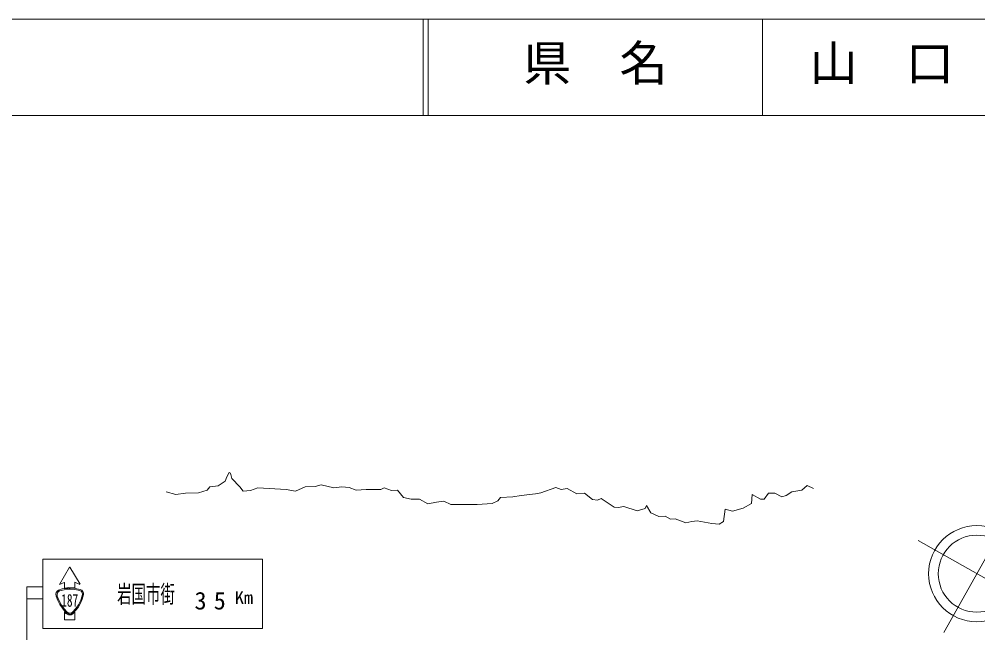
# Model space of a CAD drawing. Units: millimetres, scale not verified. Extents: x 40000 to 680000, y 20000 to 380000.
# Drawn here: x 255764 to 355358, y 316228 to 380000 of the extents above; entities that cross this region are included whole.
import ezdxf
from ezdxf.enums import TextEntityAlignment as Align

# ---------------------------------------------------------------- set-up
doc = ezdxf.new("R2010")
doc.units = ezdxf.units.MM
doc.header["$LTSCALE"] = 1000
for name, color, linetype, lineweight in [('S-BGD', 7, 'Continuous', 13), ('S-TTL', 2, 'Continuous', 13), ('S-TTL-TXT', 7, 'Continuous', 13)]:
    doc.layers.add(name, color=color, linetype=linetype, lineweight=lineweight)
doc.styles.add('ＭＳ ゴシック', font='')
doc.styles.get('ＭＳ ゴシック').set_extended_font_data('MS Gothic')

msp = doc.modelspace()

# ---------------------------------------------------------------- linework, layer by layer
at = {"layer": 'S-BGD'}
for p, q in [((364075, 338062), (351816, 316274)), ((277322, 332437), (277597, 332878)), ((277597, 332878), (277707, 332823)), ((277707, 332823), (277873, 332272)), ((276441, 331501), (277157, 331997)), ((277157, 331997), (277322, 332437)), ((277873, 332272), (278699, 331391)), ((271043, 330895), (272035, 330620)), ((272035, 330620), (273026, 330730)), ((273026, 330730), (274403, 330785)), ((274403, 330785), (275284, 331061)), ((275284, 331061), (275559, 331391)), ((275559, 331391), (276441, 331501)), ((278699, 331391), (279029, 330950)), ((279029, 330950), (279800, 331005)), ((279800, 331005), (280571, 331281)), ((280571, 331281), (283490, 331116)), ((283490, 331116), (284481, 330950)), ((284481, 330950), (285473, 331391)), ((285473, 331391), (286519, 331446)), ((286519, 331446), (287125, 331611)), ((287125, 331611), (288447, 331281)), ((288447, 331281), (289273, 331391)), ((289273, 331391), (290044, 331336)), ((290044, 331336), (290760, 331061)), ((290760, 331061), (291806, 331116)), ((291806, 331116), (293348, 331116)), ((293348, 331116), (293679, 331281)), ((293679, 331281), (294450, 331005)), ((294450, 331005), (295055, 331061)), ((295055, 331061), (295700, 330290)), ((307926, 330510), (309413, 330675)), ((309413, 330675), (309964, 330785)), ((309964, 330785), (311506, 331336)), ((311506, 331336), (312086, 331116)), ((312086, 331116), (312691, 331226)), ((312691, 331226), (313683, 330675)), ((313683, 330675), (314509, 330730)), ((314509, 330730), (315335, 330069)), ((333173, 330124), (333613, 330730)), ((333613, 330730), (334274, 330730)), ((334274, 330730), (334990, 330345)), ((335431, 330510), (336036, 330895)), ((336036, 330895), (337083, 331061)), ((337083, 331061), (337634, 331556)), ((337634, 331556), (338299, 331227)), ((295700, 330290), (296471, 330124)), ((296471, 330124), (297352, 330124)), ((297352, 330124), (298233, 329629)), ((298233, 329629), (299115, 329794)), ((299115, 329794), (299886, 329904)), ((299886, 329904), (300602, 329574)), ((303355, 329574), (304897, 329684)), ((304897, 329684), (305503, 329959)), ((305503, 329959), (305778, 330290)), ((305778, 330290), (307045, 330345)), ((307045, 330345), (307926, 330510)), ((315335, 330069), (315831, 330014)), ((315831, 330014), (316216, 330179)), ((316216, 330179), (317593, 329298)), ((330976, 329188), (331857, 329684)), ((331857, 329684), (331912, 330620)), ((331912, 330620), (332787, 330124)), ((332787, 330124), (333173, 330124)), ((334990, 330345), (335431, 330510)), ((300602, 329574), (303355, 329574)), ((317593, 329298), (317978, 329243)), ((317978, 329243), (318584, 329353)), ((318584, 329353), (319961, 328913)), ((319961, 328913), (320787, 329133)), ((320787, 329133), (320952, 329463)), ((320952, 329463), (321393, 328692)), ((321393, 328692), (322219, 328307)), ((328938, 327811), (329103, 329078)), ((329103, 329078), (329874, 328858)), ((329874, 328858), (330976, 329188)), ((322219, 328307), (322880, 328362)), ((322880, 328362), (323431, 328032)), ((323431, 328032), (323926, 328087)), ((323926, 328087), (325028, 327646)), ((325028, 327646), (325634, 327811)), ((325634, 327811), (326184, 327866)), ((326184, 327866), (327726, 327591)), ((328497, 327536), (328938, 327811)), ((327726, 327591), (328497, 327536)), ((361349, 318942), (349148, 325807)), ((258227, 316685), (258227, 323885)), ((258227, 323885), (281027, 323885)), ((281027, 323885), (281027, 316685)), ((259948, 321261), (261006, 323041)), ((261033, 323041), (262087, 321276)), ((256567, 321010), (256567, 309824)), ((256567, 321010), (258227, 321010)), ((259832, 320665), (260235, 320784)), ((259953, 320597), (260446, 320710)), ((259969, 321239), (260444, 321467)), ((260235, 320784), (260656, 320843)), ((260446, 320710), (260948, 320764)), ((260466, 321453), (260466, 320886)), ((260466, 320886), (260928, 320925)), ((260656, 320843), (260842, 320852)), ((260842, 320852), (261036, 320864)), ((260928, 320925), (261205, 320922)), ((260948, 320764), (260996, 320766)), ((260996, 320766), (261045, 320766)), ((261036, 320864), (261568, 320827)), ((261045, 320766), (261548, 320730)), ((261205, 320922), (261529, 320891)), ((261529, 320891), (261529, 321462)), ((261548, 320730), (262057, 320630)), ((261551, 321477), (262067, 321253)), ((261568, 320827), (262097, 320729)), ((262097, 320729), (262256, 320659)), ((256567, 319767), (258227, 319767)), ((259585, 320230), (259615, 320419)), ((259620, 320037), (259585, 320230)), ((259615, 320419), (259700, 320563)), ((259780, 319594), (259620, 320037)), ((259697, 320206), (259732, 320378)), ((259725, 320040), (259697, 320206)), ((259700, 320563), (259832, 320665)), ((259908, 319560), (259725, 320040)), ((259732, 320378), (259817, 320506)), ((259817, 320506), (259953, 320597)), ((262057, 320630), (262203, 320547)), ((262311, 319737), (262102, 319254)), ((262319, 320086), (262157, 319613)), ((262203, 320547), (262305, 320417)), ((262256, 320659), (262378, 320538)), ((262305, 320417), (262342, 320260)), ((262456, 320224), (262311, 319737)), ((262342, 320260), (262319, 320086)), ((262378, 320538), (262446, 320391)), ((262446, 320391), (262456, 320224)), ((259994, 319177), (259780, 319594)), ((260147, 319105), (259908, 319560)), ((260249, 318777), (259994, 319177)), ((260421, 318723), (260147, 319105)), ((260551, 318418), (260249, 318777)), ((260729, 318396), (260421, 318723)), ((261653, 318752), (261320, 318380)), ((261880, 318878), (261606, 318534)), ((261934, 319154), (261653, 318752)), ((262102, 319254), (261880, 318878)), ((262157, 319613), (261934, 319154)), ((260471, 318407), (260471, 317576)), ((260471, 318407), (260625, 318241)), ((260702, 318275), (260551, 318418)), ((260625, 318241), (260759, 318155)), ((260881, 318186), (260702, 318275)), ((260867, 318308), (260729, 318396)), ((260759, 318155), (260905, 318104)), ((261024, 318278), (260867, 318308)), ((261045, 318155), (260881, 318186)), ((260905, 318104), (261039, 318086)), ((261188, 318301), (261024, 318278)), ((261039, 318086), (261173, 318107)), ((261194, 318186), (261045, 318155)), ((261173, 318107), (261334, 318191)), ((261320, 318380), (261188, 318301)), ((261415, 318332), (261194, 318186)), ((261334, 318191), (261423, 318256)), ((261606, 318534), (261415, 318332)), ((261423, 318256), (261550, 318378)), ((261550, 317576), (261550, 318378)), ((260471, 317576), (261550, 317576)), ((281027, 316685), (258227, 316685))]:
    msp.add_line(p, q, dxfattribs=at)
for radius in [5000, 4000]:
    msp.add_circle((355249, 322375), radius, dxfattribs=at)
for centre, radius, start, end in [((261019, 323033), 15.8, 30.8526, 149.28857), ((261019, 323043), 10.5, 30.8526, 149.28857), ((260451, 321453), 15.8, 0, 115.66644), ((261545, 321462), 15.8, 66.61703, 180), ((261293, 318399), 448, 196.96042, 203.97276)]:
    msp.add_arc(centre, radius, start, end, dxfattribs=at)
at = {"layer": 'S-TTL'}
for p, q in [((680000, 380000), (40000, 380000)), ((297750, 380000), (297750, 370000)), ((298250, 380000), (298250, 370000)), ((333000, 380000), (333000, 370000)), ((40000, 370000), (680000, 370000))]:
    msp.add_line(p, q, dxfattribs=at)

# ---------------------------------------------------------------- texts
at = {"layer": 'S-BGD', "style": 'ＭＳ ゴシック'}
for s, height, width, p in [('岩国市街', 1833, 0.6, (265942, 318789)), ('187', 1320, 0.65, (260139, 318547)), ('Km', 1320, 1.05, (278170, 318834))]:
    msp.add_text(s, height=height, dxfattribs=dict(at, width=width)).set_placement(p, align=Align.BOTTOM_LEFT)
at = {"layer": 'S-BGD', "insert": (273985, 318626), "char_height": 1833, "attachment_point": 7, "style": 'ＭＳ ゴシック'}
msp.add_mtext('\\T1.6;35', dxfattribs=at)
at = {"layer": 'S-TTL-TXT', "style": 'ＭＳ ゴシック'}
for s, p in [('県\u3000名', (308125, 372500)), ('山\u3000口\u3000県', (337875, 372500))]:
    msp.add_text(s, height=3666, dxfattribs=at).set_placement(p, align=Align.BOTTOM_LEFT)

doc.saveas('drawing.dxf')
